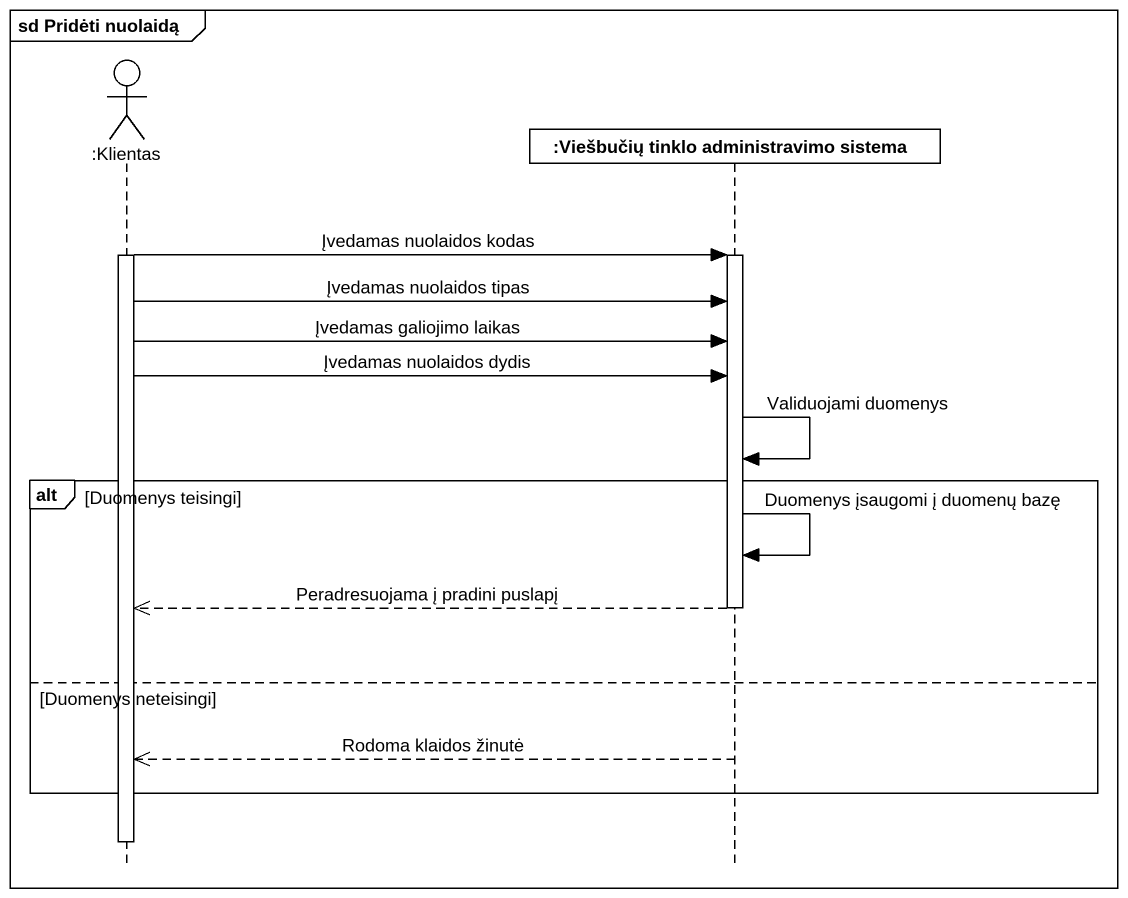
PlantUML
@startuml
mainframe sd Pridėti nuolaidą
hide footbox
actor ":Klientas" as Klientas
participant ":Viešbučių tinklo administravimo sistema" as Viešbučių_tinklo

activate Klientas
Klientas -> Viešbučių_tinklo : Įvedamas nuolaidos kodas
activate Viešbučių_tinklo
Klientas -> Viešbučių_tinklo : Įvedamas nuolaidos tipas
Klientas -> Viešbučių_tinklo : Įvedamas galiojimo laikas
Klientas -> Viešbučių_tinklo : Įvedamas nuolaidos dydis
Viešbučių_tinklo -> Viešbučių_tinklo : Validuojami duomenys
alt Duomenys teisingi
  Viešbučių_tinklo -> Viešbučių_tinklo : Duomenys įsaugomi į duomenų bazę
  Viešbučių_tinklo -->> Klientas : Peradresuojama į pradini puslapį
  deactivate Viešbučių_tinklo
else Duomenys neteisingi
  Viešbučių_tinklo -->> Klientas : Rodoma klaidos žinutė
end
deactivate Klientas
@enduml
